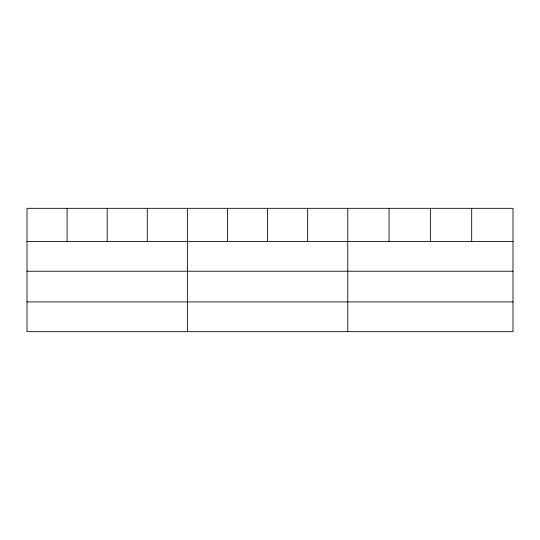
<?xml version="1.0" encoding="UTF-8"?>
<svg xmlns="http://www.w3.org/2000/svg" width="540" height="540" viewBox="0 0 540 540"><rect width="100%" height="100%" fill="white"/><g stroke="black" fill="none" stroke-linecap="round" stroke-linejoin="round"><path stroke-width="0.81" d="M513 271.228L513 208.325L27 208.325L27 331.675L513 331.675L513 271.228L27 271.228M27 241.454L513 241.454M27 301.901L513 301.901M471.69 208.325L471.69 241.454M430.38 208.325L430.38 241.454M389.07 208.325L389.07 241.454M347.76 208.325L347.76 331.675M307.665 208.325L307.665 241.454M267.57 208.325L267.57 241.454M227.475 208.325L227.475 241.454M187.38 208.325L187.38 331.675M147.285 208.325L147.285 241.454M107.19 208.325L107.19 241.454M67.095 208.325L67.095 241.454"/></g></svg>
